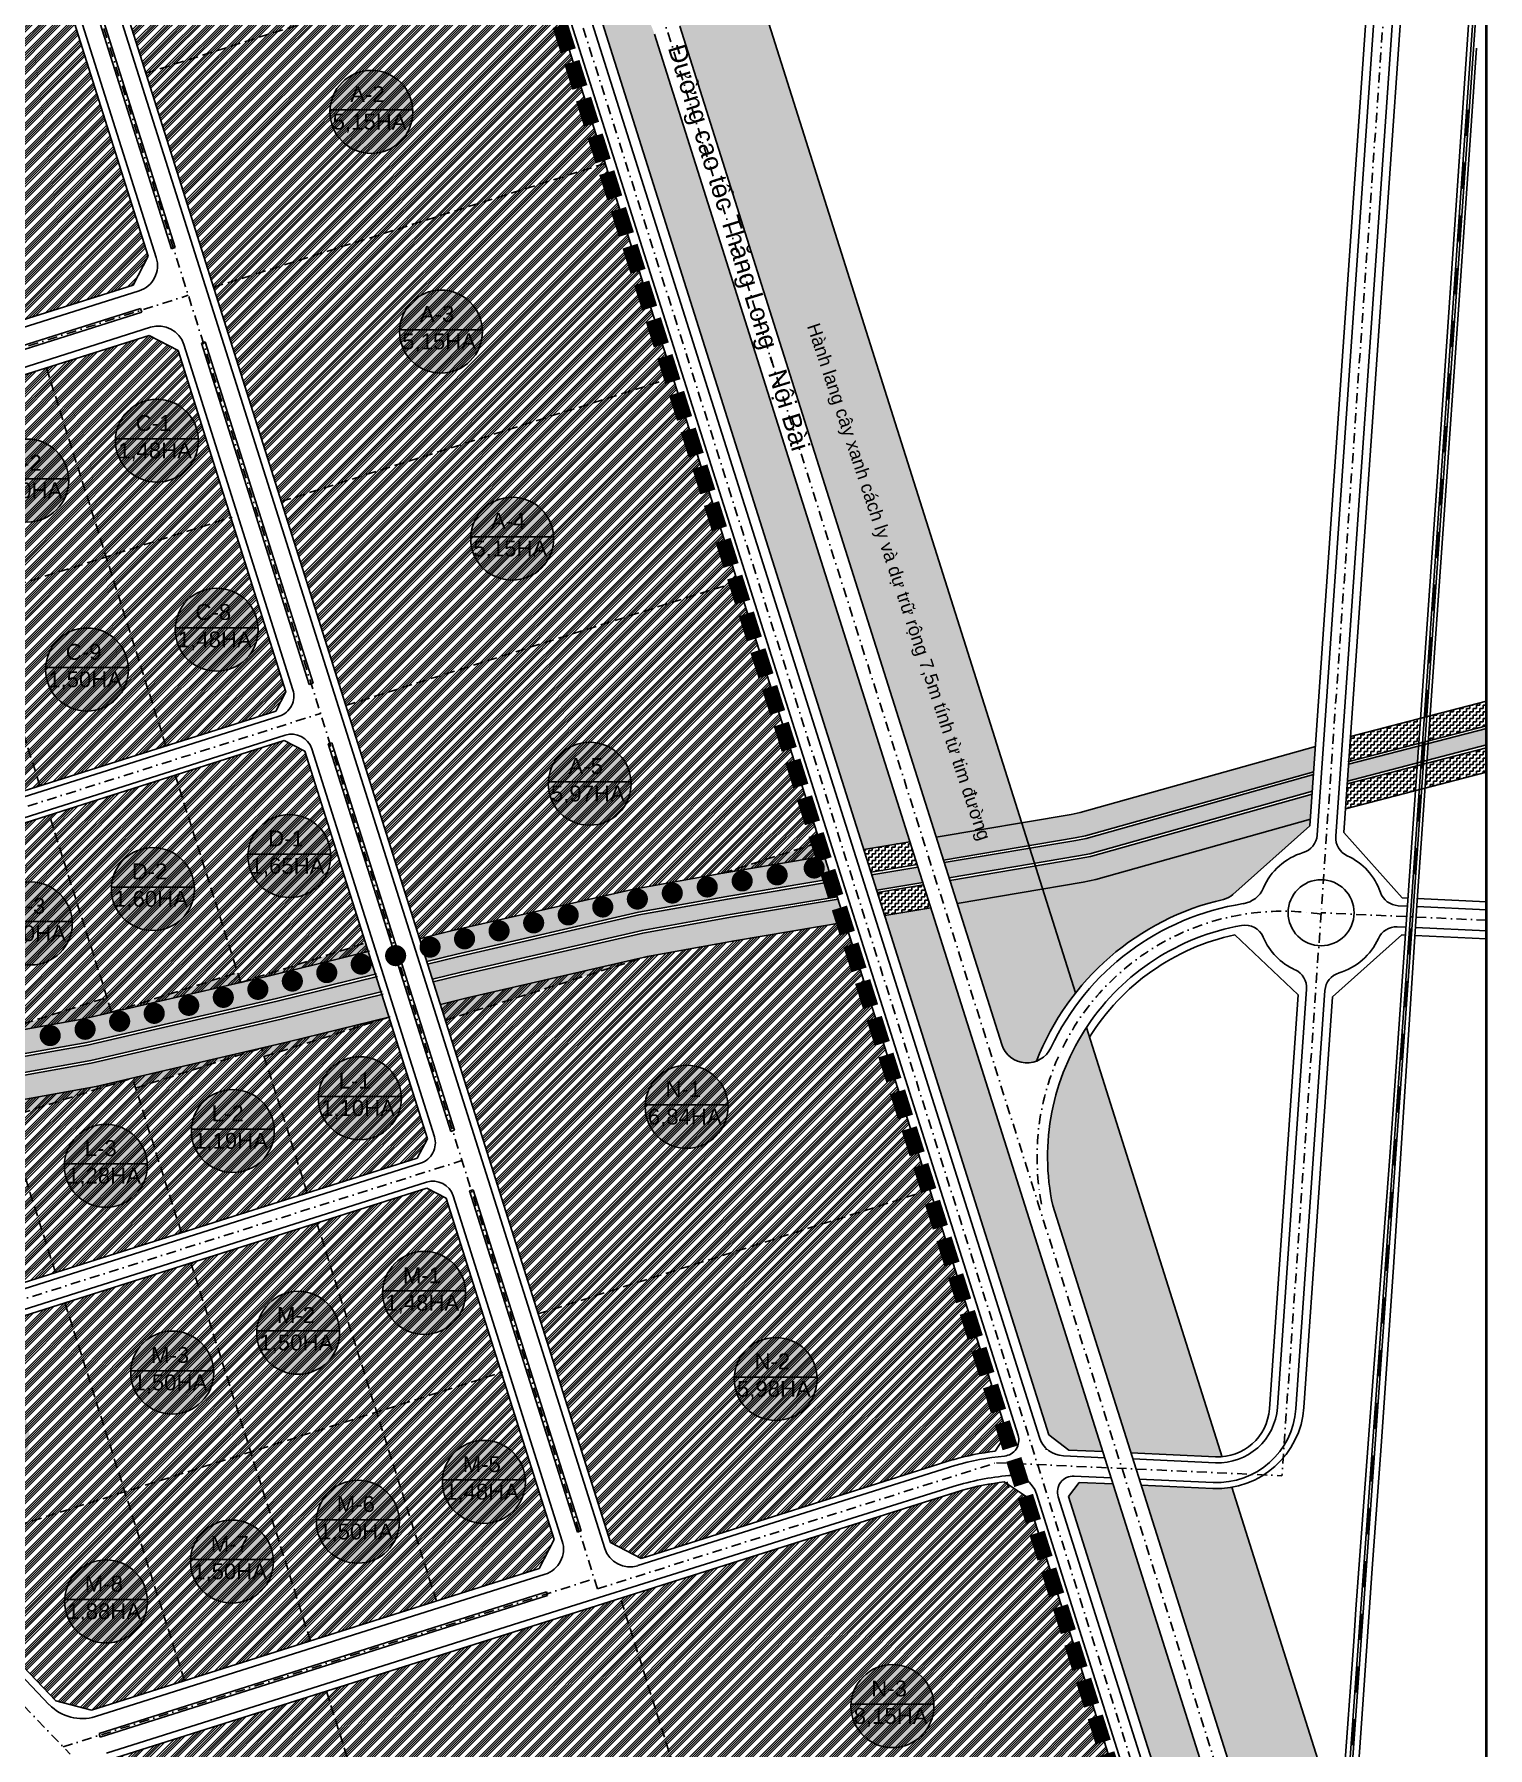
# Model space of a CAD drawing. Extents: x 30 to 1546, y -427 to 1340.
# Drawn here: x 995 to 1546, y 239 to 888 of the extents above; entities that cross this region are included whole.
import ezdxf

# ---------------------------------------------------------------- set-up
doc = ezdxf.new("R2010")
doc.units = 0
doc.header["$LTSCALE"] = 15
doc.header["$MEASUREMENT"] = 0
doc.linetypes.add('DASHDOT2', pattern=[0.5, 0.25, -0.125, 0, -0.125])
doc.linetypes.add('HIDDEN', pattern=[0.375, 0.25, -0.125])
doc.layers.get('0').update_dxf_attribs({"linetype": 'CONTINUOUS'})
for name, color, linetype in [('CHIALO', 7, 'HIDDEN'), ('DIEBTICH', 7, 'CONTINUOUS'), ('DUONGSAT', 7, 'CONTINUOUS'), ('GHICHU', 7, 'CONTINUOUS'), ('GT', 7, 'CONTINUOUS'), ('H-CAYXANH-CACHLY', 72, 'CONTINUOUS'), ('H-CONGNGHIEP', 5, 'CONTINUOUS'), ('HANHLANG', 3, 'CONTINUOUS'), ('RANHGIOI', 1, 'CONTINUOUS'), ('RANHGIOI1', 1, 'CONTINUOUS'), ('TD1', 1, 'DASHDOT2')]:
    doc.layers.add(name, color=color, linetype=linetype)
doc.styles.add('GHICHU', font='', dxfattribs={"width": 0.9})
doc.styles.add('TILE', font='', dxfattribs={"width": 0.8})
doc.styles.get('GHICHU').set_extended_font_data('.VnArial')
doc.styles.get('TILE').set_extended_font_data('.VnArialH')
pattern_1 = [(0, (0, 0), (1.25, 1.25), [1.25, -1.25]), (90, (1.25, 0), (-1.25, 1.25), [1.25, -1.25])]

# ---------------------------------------------------------------- blocks, each defined once
blk = doc.blocks.new('DT')
at = {"const_width": 2}
blk.add_lwpolyline([(0, 0), (20, 0)], dxfattribs=at)
blk = doc.blocks.new('RG')
at = {"layer": 'RANHGIOI', "const_width": 6}
blk.add_lwpolyline([(-5, 0), (5, 0)], dxfattribs=at)

msp = doc.modelspace()

# ---------------------------------------------------------------- hatches: boundary and pattern name
at = {"layer": 'DIEBTICH'}
h = msp.add_hatch(color=255, dxfattribs=at)
edge = h.paths.add_edge_path()
edge.add_arc((767.03, 274.29), 15.7, 0, 360)
edge = h.paths.add_edge_path()
edge.add_arc((776.48, 170.1), 15.7, 0, 360)
edge = h.paths.add_edge_path()
edge.add_arc((770.47, 574.19), 15.7, 0, 360)
edge = h.paths.add_edge_path()
edge.add_arc((719.56, 294.48), 15.7, 0, 360)
edge = h.paths.add_edge_path()
edge.add_arc((501.92, 272.5), 15.7, 0, 360)
edge = h.paths.add_edge_path()
edge.add_arc((454.29, 287.71), 15.7, 0, 360)
edge = h.paths.add_edge_path()
edge.add_arc((644.8, 226.86), 15.7, 0, 360)
edge = h.paths.add_edge_path()
edge.add_arc((597.17, 242.07), 15.7, 0, 360)
edge = h.paths.add_edge_path()
edge.add_arc((549.54, 257.29), 15.7, 0, 360)
edge = h.paths.add_edge_path()
edge.add_arc((692.43, 211.65), 15.7, 0, 360)
edge = h.paths.add_edge_path()
edge.add_arc((740.06, 196.44), 15.7, 0, 360)
edge = h.paths.add_edge_path()
edge.add_arc((295.56, 682.15), 15.7, 0, 360)
edge = h.paths.add_edge_path()
edge.add_arc((285.77, 419.66), 15.7, 0, 360)
edge = h.paths.add_edge_path()
edge.add_arc((229.22, 536.29), 15.7, 0, 360)
edge = h.paths.add_edge_path()
edge.add_arc((177.77, 416.13), 15.7, 0, 360)
edge = h.paths.add_edge_path()
edge.add_arc((264.38, 350.48), 15.7, 0, 360)
edge = h.paths.add_edge_path()
edge.add_arc((263.71, 608.78), 15.7, 0, 360)
edge = h.paths.add_edge_path()
edge.add_arc((537.19, 703.75), 15.7, 0, 360)
edge = h.paths.add_edge_path()
edge.add_arc((526.91, 349.56), 15.7, 0, 360)
edge = h.paths.add_edge_path()
edge.add_arc((433.57, 554.22), 15.7, 0, 360)
edge = h.paths.add_edge_path()
edge.add_arc((482.07, 540.38), 15.7, 0, 360)
edge = h.paths.add_edge_path()
edge.add_arc((407.1, 471.35), 15.7, 0, 360)
edge = h.paths.add_edge_path()
edge.add_arc((406.66, 302.92), 15.7, 0, 360)
edge = h.paths.add_edge_path()
edge.add_arc((333.7, 405.21), 15.7, 0, 360)
edge = h.paths.add_edge_path()
edge.add_arc((359.03, 318.14), 15.7, 0, 360)
edge = h.paths.add_edge_path()
edge.add_arc((311.4, 333.35), 15.7, 0, 360)
edge = h.paths.add_edge_path()
edge.add_arc((380.87, 390.45), 15.7, 0, 360)
edge = h.paths.add_edge_path()
edge.add_arc((360.91, 487.5), 15.7, 0, 360)
edge = h.paths.add_edge_path()
edge.add_arc((312.42, 503.08), 15.7, 0, 360)
edge = h.paths.add_edge_path()
edge.add_arc((478.04, 360.35), 15.7, 0, 360)
edge = h.paths.add_edge_path()
edge.add_arc((428.6, 374.55), 15.7, 0, 360)
edge = h.paths.add_edge_path()
edge.add_arc((455.6, 457.5), 15.7, 0, 360)
edge = h.paths.add_edge_path()
edge.add_arc((360.25, 658.66), 15.7, 0, 360)
edge = h.paths.add_edge_path()
edge.add_arc((338.88, 585.96), 15.7, 0, 360)
edge = h.paths.add_edge_path()
edge.add_arc((387.38, 570.38), 15.7, 0, 360)
edge = h.paths.add_edge_path()
edge.add_arc((363.67, 747.56), 15.7, 0, 360)
edge = h.paths.add_edge_path()
edge.add_arc((433.52, 637.1), 15.7, 0, 360)
edge = h.paths.add_edge_path()
edge.add_arc((712.58, 552.66), 15.7, 0, 360)
edge = h.paths.add_edge_path()
edge.add_arc((661.17, 538.31), 15.7, 0, 360)
edge = h.paths.add_edge_path()
edge.add_arc((575.79, 338.2), 15.7, 0, 360)
edge = h.paths.add_edge_path()
edge.add_arc((624.09, 325.71), 15.7, 0, 360)
edge = h.paths.add_edge_path()
edge.add_arc((567.9, 504.26), 15.7, 0, 360)
edge = h.paths.add_edge_path()
edge.add_arc((672.96, 308.11), 15.7, 0, 360)
edge = h.paths.add_edge_path()
edge.add_arc((616.57, 602.52), 15.7, 0, 360)
edge = h.paths.add_edge_path()
edge.add_arc((633.82, 709.09), 15.7, 0, 360)
edge = h.paths.add_edge_path()
edge.add_arc((687.63, 626.7), 15.7, 0, 360)
edge = h.paths.add_edge_path()
edge.add_arc((755.81, 643.36), 15.7, 0, 360)
edge = h.paths.add_edge_path()
edge.add_arc((747.47, 731.26), 15.7, 0, 360)
edge = h.paths.add_edge_path()
edge.add_arc((892.54, 298.9), 15.7, 0, 360)
edge = h.paths.add_edge_path()
edge.add_arc((1022.57, 294.6), 15.7, 0, 360)
edge = h.paths.add_edge_path()
edge.add_arc((849.96, 162.01), 15.7, 0, 360)
edge = h.paths.add_edge_path()
edge.add_arc((925.94, 261.67), 15.7, 0, 360)
edge = h.paths.add_edge_path()
edge.add_arc((1080.72, 191.33), 15.7, 0, 360)
edge = h.paths.add_edge_path()
edge.add_arc((1198.06, 216.89), 15.7, 0, 360)
edge = h.paths.add_edge_path()
edge.add_arc((1320.2, 254.98), 15.7, 0, 360)
edge = h.paths.add_edge_path()
edge.add_arc((1242.32, 481.78), 15.7, 0, 360)
edge = h.paths.add_edge_path()
edge.add_arc((833.29, 813.48), 15.7, 0, 360)
edge = h.paths.add_edge_path()
edge.add_arc((1015.38, 647.25), 15.7, 0, 360)
edge = h.paths.add_edge_path()
edge.add_arc((1022.52, 459.43), 15.7, 0, 360)
edge = h.paths.add_edge_path()
edge.add_arc((994.11, 551.15), 15.7, 0, 360)
edge = h.paths.add_edge_path()
edge.add_arc((943.9, 539.25), 15.7, 0, 360)
edge = h.paths.add_edge_path()
edge.add_arc((899.65, 521.39), 15.7, 0, 360)
edge = h.paths.add_edge_path()
edge.add_arc((856.96, 334.06), 15.7, 0, 360)
edge = h.paths.add_edge_path()
edge.add_arc((825.61, 509.48), 15.7, 0, 360)
edge = h.paths.add_edge_path()
edge.add_arc((977.94, 356.76), 15.7, 0, 360)
edge = h.paths.add_edge_path()
edge.add_arc((915.27, 430), 15.7, 0, 360)
edge = h.paths.add_edge_path()
edge.add_arc((973.68, 447.04), 15.7, 0, 360)
edge = h.paths.add_edge_path()
edge.add_arc((897.42, 688.6), 15.7, 0, 360)
edge = h.paths.add_edge_path()
edge.add_arc((808.86, 658.44), 15.7, 0, 360)
edge = h.paths.add_edge_path()
edge.add_arc((849.75, 673.52), 15.7, 0, 360)
edge = h.paths.add_edge_path()
edge.add_arc((824.69, 586.93), 15.7, 0, 360)
edge = h.paths.add_edge_path()
edge.add_arc((872.37, 602.01), 15.7, 0, 360)
edge = h.paths.add_edge_path()
edge.add_arc((967.71, 632.17), 15.7, 0, 360)
edge = h.paths.add_edge_path()
edge.add_arc((920.04, 617.09), 15.7, 0, 360)
edge = h.paths.add_edge_path()
edge.add_arc((945.09, 703.68), 15.7, 0, 360)
edge = h.paths.add_edge_path()
edge.add_arc((992.76, 718.76), 15.7, 0, 360)
edge = h.paths.add_edge_path()
edge.add_arc((1142.97, 411.35), 15.7, 0, 360)
edge = h.paths.add_edge_path()
edge.add_arc((1070.24, 309.68), 15.7, 0, 360)
edge = h.paths.add_edge_path()
edge.add_arc((1047.63, 381.19), 15.7, 0, 360)
edge = h.paths.add_edge_path()
edge.add_arc((1117.92, 324.76), 15.7, 0, 360)
edge = h.paths.add_edge_path()
edge.add_arc((1095.3, 396.27), 15.7, 0, 360)
edge = h.paths.add_edge_path()
edge.add_arc((1070.58, 472.6), 15.7, 0, 360)
edge = h.paths.add_edge_path()
edge.add_arc((1118.65, 485), 15.7, 0, 360)
edge = h.paths.add_edge_path()
edge.add_arc((1165.59, 339.84), 15.7, 0, 360)
edge = h.paths.add_edge_path()
edge.add_arc((1149.35, 775.13), 15.7, 0, 360)
edge = h.paths.add_edge_path()
edge.add_arc((1064.46, 662.33), 15.7, 0, 360)
edge = h.paths.add_edge_path()
edge.add_arc((1040.32, 564.17), 15.7, 0, 360)
edge = h.paths.add_edge_path()
edge.add_arc((1091.97, 576.66), 15.7, 0, 360)
edge = h.paths.add_edge_path()
edge.add_arc((1041.84, 733.84), 15.7, 0, 360)
edge = h.paths.add_edge_path()
edge.add_arc((1205.62, 604.03), 15.7, 0, 360)
edge = h.paths.add_edge_path()
edge.add_arc((1176.29, 696.76), 15.7, 0, 360)
edge = h.paths.add_edge_path()
edge.add_arc((943.22, 866.64), 15.7, 0, 360)
edge = h.paths.add_edge_path()
edge.add_arc((1123.01, 858.28), 15.7, 0, 360)
edge = h.paths.add_edge_path()
edge.add_arc((1096.67, 949.21), 15.7, 0, 360)
edge = h.paths.add_edge_path()
edge.add_arc((1276.02, 378.77), 15.7, 0, 360)
at = {"layer": 'GHICHU', "linetype": 'Continuous'}
for points in [[(1522.93, 619.17), (1522.49, 612.86), (1545, 618.7), (1545, 624.9)], [(1492.86, 611.37), (1492.42, 605.06), (1518.9, 611.93), (1519.34, 618.24)], [(1258.77, 554.48), (1298.81, 561.18), (1296.98, 566.96), (1257.75, 560.39), (1224.28, 554.39), (1155.59, 538.57), (1144.27, 535.78), (1146.09, 530.05), (1156.98, 532.73), (1225.49, 548.51)], [(903.64, 483.6), (837.17, 469.95), (804.36, 465.99), (809.53, 460.57), (838.13, 464.03), (904.84, 477.72), (972.55, 491.35), (1016.79, 499.27), (1041.77, 505.05), (1088.69, 515.9), (1126.63, 525.25), (1124.81, 530.98), (1087.3, 521.73), (1039.95, 510.79), (1015.59, 505.15), (971.43, 497.25)]]:
    msp.add_hatch(color=152, dxfattribs=at).paths.add_polyline_path(points)
h = msp.add_hatch(color=152, dxfattribs=at)
h.paths.add_polyline_path([(1331.68, 566.69), (1329.85, 572.47), (1312.42, 569.55), (1314.25, 563.77)])
h.paths.add_polyline_path([(1373.99, 573.86), (1372.16, 579.63), (1339.8, 574.16), (1341.63, 568.38)])
h.paths.add_polyline_path([(1479.12, 601.18), (1479.56, 607.53), (1393.52, 583.34), (1389.6, 582.59), (1372.16, 579.63), (1373.99, 573.86), (1390.67, 576.68), (1394.9, 577.5)])
at = {"layer": 'H-CAYXANH-CACHLY'}
h = msp.add_hatch(dxfattribs=at)
h.set_pattern_fill('ZIGZAG,_O', color=256, scale=10)
h.set_pattern_definition(pattern_1)
h.paths.add_polyline_path([(1239.72, 998.33), (1290.63, 1096.41), (1283.46, 1094.14, 0.074623), (1278.23, 1086.93), (1224.36, 983.16, 0.198859), (1222.38, 960.29), (1235.94, 917.44, -0.055383), (1237.22, 910.94), (1238.4, 897.15, 0.055383), (1239.69, 890.66), (1323.22, 626.6), (1336.76, 583.78), (1369.11, 589.26)])
h = msp.add_hatch(dxfattribs=at)
h.set_pattern_fill('ZIGZAG,_O', color=256, scale=10)
h.set_pattern_definition(pattern_1)
h.paths.add_polyline_path([(1309.37, 579.18), (1326.8, 582.1), (1230.15, 887.64, 0.055383), (1227.47, 893.7), (1220.5, 905.65, -0.055383), (1217.82, 911.71), (1204.27, 954.56, 0.198859), (1189.5, 972.13), (1184.2, 974.88)])
h = msp.add_hatch(dxfattribs=at)
h.set_pattern_fill('ZIGZAG,_O', color=256, scale=10)
h.set_pattern_definition(pattern_1)
h.paths.add_polyline_path([(1545, 625.93), (1545, 635.23), (1523.67, 629.7), (1523.01, 620.23)])
h.paths.add_polyline_path([(1519.42, 619.3), (1520.08, 628.77), (1493.59, 621.89), (1492.93, 612.42)])
h = msp.add_hatch(dxfattribs=at)
h.set_pattern_fill('ZIGZAG,_O', color=256, scale=10)
h.set_pattern_definition(pattern_1)
h.paths.add_polyline_path([(1479.63, 608.59), (1480.3, 618.13), (1391.21, 593.08), (1387.81, 592.43), (1369.11, 589.26), (1371.85, 580.6), (1389.42, 583.57), (1393.29, 584.32)])
h.paths.add_polyline_path([(1371.85, 580.6), (1369.11, 589.26), (1336.76, 583.78), (1339.5, 575.12)])
h = msp.add_hatch(dxfattribs=at)
h.set_pattern_fill('ZIGZAG,_O', color=256, scale=10)
h.set_pattern_definition(pattern_1)
h.paths.add_polyline_path([(1521.76, 602.34), (1545, 608.37), (1545, 617.67), (1522.42, 611.81)])
h.paths.add_polyline_path([(1492.35, 604.01), (1491.69, 594.54), (1518.17, 601.41), (1518.83, 610.88)])
h = msp.add_hatch(dxfattribs=at)
h.set_pattern_fill('ZIGZAG,_O', color=256, scale=10)
h.set_pattern_definition(pattern_1)
h.paths.add_polyline_path([(1445.49, 560.25, 0.126141), (1449.02, 562.08), (1478.21, 588.1), (1478.38, 590.58), (1397.21, 567.76), (1392.45, 566.84), (1377.03, 564.23), (1389.49, 524.84, -0.170493)])
h.paths.add_polyline_path([(1361.57, 505.35, 0.432854), (1374.72, 499.04, -0.074767), (1389.49, 524.84), (1377.03, 564.23), (1344.68, 558.75)])
h.paths.add_polyline_path([(1377.03, 564.23), (1374.29, 572.89), (1341.94, 567.42), (1344.68, 558.75)])
h.paths.add_polyline_path([(1478.38, 590.58), (1479.05, 600.12), (1395.13, 576.53), (1390.85, 575.7), (1374.29, 572.89), (1377.03, 564.23), (1392.45, 566.84), (1397.21, 567.76)])
h = msp.add_hatch(dxfattribs=at)
h.set_pattern_fill('ZIGZAG,_O', color=256, scale=10)
h.set_pattern_definition(pattern_1)
h.paths.add_polyline_path([(1294.43, 576.67), (1292.79, 581.87), (1256.04, 570.24)])
h.paths.add_polyline_path([(1256.04, 570.24), (1222.28, 564.19), (1153.27, 548.3), (1141.25, 545.33), (1143.97, 536.74), (1155.36, 539.54), (1224.08, 555.37), (1257.58, 561.38), (1297.17, 568.01), (1294.43, 576.67)])
h = msp.add_hatch(dxfattribs=at)
h.set_pattern_fill('ZIGZAG,_O', color=256, scale=10)
h.set_pattern_definition(pattern_1)
h.paths.add_polyline_path([(1309.37, 579.18), (1312.11, 570.51), (1329.54, 573.43), (1326.8, 582.1)])
h = msp.add_hatch(dxfattribs=at)
h.set_pattern_fill('ZIGZAG,_O', color=256, scale=10)
h.set_pattern_definition(pattern_1)
h.paths.add_polyline_path([(1334.72, 557.06), (1331.98, 565.73), (1314.55, 562.81), (1317.29, 554.14)])
h = msp.add_hatch(dxfattribs=at)
h.set_pattern_fill('ZIGZAG,_O', color=256, scale=10)
h.set_pattern_definition(pattern_1)
h.paths.add_polyline_path([(1227.49, 538.71), (1159.3, 523.01), (1149.11, 520.49), (1151, 514.52)])
h.paths.add_polyline_path([(1227.49, 538.71), (1260.48, 544.63), (1302.35, 551.64), (1299.61, 560.3), (1258.94, 553.49), (1225.69, 547.53), (1157.21, 531.76), (1146.39, 529.09), (1149.11, 520.49), (1159.3, 523.01)])
h = msp.add_hatch(dxfattribs=at)
h.set_pattern_fill('ZIGZAG,_O', color=256, scale=10)
h.set_pattern_definition(pattern_1)
h.paths.add_polyline_path([(1379.44, 357.68), (1387.02, 351.85), (1399.82, 351.27), (1334.72, 557.06), (1317.29, 554.14)])
h = msp.add_hatch(dxfattribs=at)
h.set_pattern_fill('ZIGZAG,_O', color=256, scale=10)
h.set_pattern_definition(pattern_1)
h.paths.add_polyline_path([(1087.07, 522.71), (1124.51, 531.94), (1121.79, 540.54), (1084.98, 531.46), (1036.93, 520.35), (1013.58, 514.95), (969.56, 507.07), (901.65, 493.4), (835.56, 479.83), (795.76, 475.02), (803.5, 466.89), (837.01, 470.94), (903.45, 484.58), (971.24, 498.23), (1015.38, 506.13), (1039.65, 511.74)])
h.paths.add_polyline_path([(1120.77, 543.75), (1073.58, 528.82), (1084.98, 531.46), (1121.79, 540.54)])
h.paths.add_polyline_path([(1073.58, 528.82), (1072.38, 532.61), (1024.71, 517.53), (1036.93, 520.35)], flags=16)
h.paths.add_polyline_path([(1022.93, 523.17), (975.25, 508.09), (1013.58, 514.95), (1024.71, 517.53)], flags=17)
h.paths.add_polyline_path([(973.59, 513.36), (925.91, 498.28), (969.56, 507.07), (975.25, 508.09)], flags=17)
h.paths.add_polyline_path([(924.31, 503.34), (876.64, 488.26), (901.65, 493.4), (925.91, 498.28)], flags=17)
h.paths.add_polyline_path([(876.64, 488.26), (875.33, 492.41), (835.56, 479.83)], flags=16)
h = msp.add_hatch(dxfattribs=at)
h.set_pattern_fill('ZIGZAG,_O', color=256, scale=10)
h.set_pattern_definition(pattern_1)
h.paths.add_polyline_path([(1129.65, 515.69), (1126.93, 524.29), (1088.93, 514.92), (1042.07, 504.09), (1016.99, 498.3), (972.74, 490.37), (905.04, 476.74), (838.29, 463.04), (810.39, 459.67), (818.13, 451.54), (839.74, 454.15), (884.53, 463.34), (906.83, 467.92), (974.42, 481.53), (1018.8, 489.48), (1044.79, 495.48), (1091.02, 506.17)])
h.paths.add_polyline_path([(1129.65, 515.69), (1091.02, 506.17), (1081.44, 503.96), (1082.45, 500.77)], flags=16)
h.paths.add_polyline_path([(1081.44, 503.96), (1044.79, 495.48), (1032.58, 492.66), (1033.77, 488.88)], flags=16)
h.paths.add_polyline_path([(1032.58, 492.66), (1018.8, 489.48), (983.16, 483.09), (984.9, 477.58)], flags=16)
h.paths.add_polyline_path([(983.16, 483.09), (974.42, 481.53), (933.8, 473.35), (935.49, 468.01)], flags=16)
h.paths.add_polyline_path([(933.8, 473.35), (906.83, 467.92), (884.53, 463.34), (839.74, 454.15), (818.13, 451.54), (828.95, 440.18)])
h = msp.add_hatch(dxfattribs=at)
h.set_pattern_fill('ZIGZAG,_O', color=256, scale=10)
h.set_pattern_definition(pattern_1)
h.paths.add_polyline_path([(1393.62, 511.79, 0.200576), (1380.86, 444.36), (1410.46, 350.78), (1442.53, 349.32, 0.031735), (1445, 349.36)])
h = msp.add_hatch(dxfattribs=at)
h.set_pattern_fill('ZIGZAG,_O', color=256, scale=10)
h.set_pattern_definition(pattern_1)
h.paths.add_polyline_path([(1539.54, 134.71), (1505.46, 158.89), (1503.4, 164.73), (1493.9, 195.82), (1492.19, 172.45), (1490.33, 145.91), (1489.45, 134.77)])
h.paths.add_polyline_path([(1489.57, 208.44), (1448.65, 337.8, -0.054359), (1441.51, 337.35), (1414.32, 338.59), (1472.62, 154.29), (1478.11, 134.78), (1483.82, 134.77), (1486.31, 164.65)])
h.paths.add_polyline_path([(1403.67, 339.08), (1390.91, 339.66), (1386.82, 334.34), (1439.04, 169.27, -0.076741), (1440.96, 156.82), (1440.96, 144.82), (1450.96, 134.81), (1467.72, 134.79), (1463.03, 151.42)])
at = {"layer": 'H-CONGNGHIEP'}
h = msp.add_hatch(dxfattribs=at)
h.set_pattern_fill('ANSI34', color=256, scale=5, style=0)
h.paths.add_polyline_path([(1185.89, 919.82), (1170.49, 968.49), (1163.36, 976.98), (1106.23, 1006.67), (1005.43, 974.71), (1037.63, 872.92)])
h.paths.add_polyline_path([(1211.52, 838.77), (1185.89, 919.82), (1037.63, 872.92), (1063.26, 791.88)])
h.paths.add_polyline_path([(1237.16, 757.73), (1211.52, 838.77), (1063.26, 791.88), (1088.9, 710.83)])
h.paths.add_polyline_path([(1088.9, 710.83), (1113.33, 633.61), (1261.59, 680.5), (1237.16, 757.73)])
h.paths.add_polyline_path([(1113.33, 633.61), (1141.25, 545.33), (1153.27, 548.3), (1222.28, 564.19), (1256.04, 570.24), (1292.79, 581.87), (1261.59, 680.5)])
h.paths.add_polyline_path([(1256.04, 570.24), (1293.93, 576.59), (1292.31, 581.72)])
h = msp.add_hatch(dxfattribs=at)
h.set_pattern_fill('ANSI34', color=256, scale=5, style=0)
h.paths.add_polyline_path([(692.05, 740.25), (705.32, 698.31), (716.29, 692.61), (803.3, 720.13), (787.39, 770.41)])
h.paths.add_polyline_path([(803.3, 720.13), (898.64, 750.29), (843.76, 923.79), (764.65, 842.3)])
h.paths.add_polyline_path([(980.55, 987.05), (966.97, 994.1), (900.22, 973, 0.124157), (880.5, 961.64), (843.76, 923.79), (898.64, 750.29), (1032.84, 792.74), (1038.54, 803.71)])
h = msp.add_hatch(dxfattribs=at)
h.set_pattern_fill('ANSI34', color=256, scale=5, style=0)
h.paths.add_polyline_path([(761.66, 685.98), (722.32, 673.54), (716.62, 662.57), (736.6, 599.4), (784.28, 614.48)])
h.paths.add_polyline_path([(809.33, 701.06), (761.66, 685.98), (784.28, 614.48), (831.95, 629.55)])
h.paths.add_polyline_path([(857, 716.14), (809.33, 701.06), (831.95, 629.55), (879.62, 644.63)])
h.paths.add_polyline_path([(879.62, 644.63), (927.29, 659.71), (904.67, 731.22), (857, 716.14)])
h.paths.add_polyline_path([(927.29, 659.71), (974.96, 674.79), (952.34, 746.3), (904.67, 731.22)])
h.paths.add_polyline_path([(974.96, 674.79), (1022.64, 689.87), (1000.02, 761.38), (952.34, 746.3)])
h.paths.add_polyline_path([(1049.85, 767.97), (1038.88, 773.67), (1000.02, 761.38), (1022.64, 689.87), (1069.83, 704.8)])
h.paths.add_polyline_path([(1045.25, 618.37), (1086.89, 631.54), (1090.69, 638.85), (1069.83, 704.8), (1022.64, 689.87)])
h.paths.add_polyline_path([(1022.64, 689.87), (974.96, 674.79), (997.58, 603.29), (1045.25, 618.37)])
h.paths.add_polyline_path([(949.91, 588.21), (997.58, 603.29), (974.96, 674.79), (927.29, 659.71)])
h.paths.add_polyline_path([(902.24, 573.13), (949.91, 588.21), (927.29, 659.71), (879.62, 644.63)])
h.paths.add_polyline_path([(854.57, 558.05), (902.24, 573.13), (879.62, 644.63), (831.95, 629.55)])
h.paths.add_polyline_path([(831.95, 629.55), (784.28, 614.48), (806.9, 542.97), (854.57, 558.05)])
h.paths.add_polyline_path([(757.47, 533.44), (764.78, 529.65), (806.9, 542.97), (784.28, 614.48), (736.6, 599.4)])
h = msp.add_hatch(dxfattribs=at)
h.set_pattern_fill('ANSI34', color=256, scale=5, style=0)
h.paths.add_polyline_path([(768.56, 518.39), (764.77, 510.55, 0.098314), (770.45, 501.59), (795.76, 475.02), (835.56, 479.83), (875.33, 492.41), (858.13, 546.8)])
h.paths.add_polyline_path([(876.64, 488.26), (875.33, 492.41), (835.56, 479.83)])
h.paths.add_polyline_path([(905.79, 561.91), (858.13, 546.8), (876.64, 488.26), (924.31, 503.34)])
h.paths.add_polyline_path([(925.91, 498.28), (924.31, 503.34), (876.64, 488.26), (901.65, 493.4)])
h.paths.add_polyline_path([(953.45, 577.03), (905.79, 561.91), (925.91, 498.28), (973.59, 513.36)])
h.paths.add_polyline_path([(969.56, 507.07), (975.25, 508.09), (973.59, 513.36), (925.91, 498.28)])
h.paths.add_polyline_path([(1001.11, 592.14), (953.45, 577.03), (975.25, 508.09), (1022.93, 523.17)])
h.paths.add_polyline_path([(975.25, 508.09), (1013.58, 514.95), (1024.71, 517.53), (1022.93, 523.17)])
h.paths.add_polyline_path([(1048.77, 607.26), (1001.11, 592.14), (1024.71, 517.53), (1072.38, 532.61)])
h.paths.add_polyline_path([(1073.58, 528.82), (1072.38, 532.61), (1024.71, 517.53), (1036.93, 520.35)])
h.paths.add_polyline_path([(1097.83, 616.3), (1090.04, 620.34), (1048.77, 607.26), (1073.58, 528.82), (1120.77, 543.75)])
h.paths.add_polyline_path([(1121.79, 540.54), (1120.77, 543.75), (1073.58, 528.82), (1084.98, 531.46)])
h = msp.add_hatch(dxfattribs=at)
h.set_pattern_fill('ANSI34', color=256, scale=5, style=0)
h.paths.add_polyline_path([(1302.35, 551.64), (1260.48, 544.63), (1227.49, 538.71), (1151, 514.52), (1213.51, 316.9), (1225.11, 310.87), (1343.24, 348.24, -0.036762), (1359.03, 351.47), (1363.52, 358.27)])
h.paths.add_polyline_path([(1227.49, 538.71), (1159.3, 523.01), (1149.11, 520.49), (1151, 514.52)])
h = msp.add_hatch(dxfattribs=at)
h.set_pattern_fill('ANSI34', color=256, scale=5, style=0)
h.paths.add_polyline_path([(818.13, 451.54), (828.95, 440.18), (933.8, 473.35), (906.83, 467.92), (884.53, 463.34), (839.74, 454.15)])
h.paths.add_polyline_path([(828.95, 440.18), (879.61, 387.02), (892.05, 383.82), (955.75, 403.97), (933.8, 473.35)])
h.paths.add_polyline_path([(983.16, 483.09), (935.49, 468.01), (955.75, 403.97), (1003.42, 419.05)])
h.paths.add_polyline_path([(983.16, 483.09), (974.42, 481.53), (933.8, 473.35), (935.49, 468.01)])
h.paths.add_polyline_path([(1003.42, 419.05), (1051.09, 434.13), (1032.58, 492.66), (984.9, 477.58)])
h.paths.add_polyline_path([(1032.58, 492.66), (1018.8, 489.48), (983.16, 483.09), (984.9, 477.58)])
h.paths.add_polyline_path([(1081.44, 503.96), (1033.77, 488.88), (1051.09, 434.13), (1098.76, 449.21)])
h.paths.add_polyline_path([(1081.44, 503.96), (1044.79, 495.48), (1032.58, 492.66), (1033.77, 488.88)])
h.paths.add_polyline_path([(1082.45, 500.77), (1098.76, 449.21), (1140.4, 462.38), (1144.2, 469.69), (1129.65, 515.69)])
h.paths.add_polyline_path([(1129.65, 515.69), (1091.02, 506.17), (1081.44, 503.96), (1082.45, 500.77)])
h = msp.add_hatch(dxfattribs=at)
h.set_pattern_fill('ANSI34', color=256, scale=5, style=0)
h.paths.add_polyline_path([(1029.66, 336.1), (1007.04, 407.61), (900.56, 373.92), (898.76, 366.92), (930.54, 333.56), (951.64, 311.42)])
h.paths.add_polyline_path([(1054.71, 422.69), (1007.04, 407.61), (1029.66, 336.1), (1077.33, 351.18)])
h.paths.add_polyline_path([(1077.33, 351.18), (1125, 366.26), (1102.38, 437.77), (1054.71, 422.69)])
h.paths.add_polyline_path([(1125, 366.26), (1172.2, 381.19), (1151.34, 447.14), (1144.02, 450.94), (1102.38, 437.77)])
h.paths.add_polyline_path([(1172.2, 381.19), (1125, 366.26), (1147.62, 294.75), (1186.48, 307.04), (1192.18, 318.02)])
h.paths.add_polyline_path([(1125, 366.26), (1077.33, 351.18), (1099.95, 279.67), (1147.62, 294.75)])
h.paths.add_polyline_path([(1077.33, 351.18), (1029.66, 336.1), (1052.28, 264.59), (1099.95, 279.67)])
h.paths.add_polyline_path([(1003.56, 256.96), (1017.14, 253.48), (1052.28, 264.59), (1029.66, 336.1), (951.64, 311.42)])
h = msp.add_hatch(dxfattribs=at)
h.set_pattern_fill('ANSI34', color=256, scale=5, style=0)
h.paths.add_polyline_path([(1408.56, 215.89), (1371.18, 334.05), (1362.55, 339.8, 0.04142), (1346.67, 336.74), (1217.29, 295.81), (1257.67, 168.16)])
h.paths.add_polyline_path([(1217.29, 295.81), (1105.98, 260.6), (1139.35, 155.13), (1216.22, 155.05), (1257.67, 168.16)])
h.paths.add_polyline_path([(1105.98, 260.6), (1026.23, 235.38), (1019.71, 222.83), (1041.09, 155.23), (1139.35, 155.13)])

# ---------------------------------------------------------------- linework, layer by layer
at = {"const_width": 1}
msp.add_lwpolyline([(30, 10), (1545, 10), (1545, 1340), (30, 1340)], close=True, dxfattribs=at)
at = {"layer": 'CHIALO'}
for p, q in [((1037.63, 872.92), (1185.89, 919.82)), ((1063.26, 791.88), (1211.52, 838.77)), ((1045.25, 618.37), (1000.02, 761.38)), ((1088.9, 710.83), (1237.16, 757.73)), ((997.58, 603.29), (952.34, 746.3)), ((736.6, 599.4), (1070.31, 704.95)), ((1113.33, 633.61), (1261.59, 680.5)), ((1073.58, 528.82), (1048.77, 607.26)), ((1024.71, 517.53), (1001.11, 592.14)), ((1256.04, 570.24), (1292.79, 581.87)), ((1073.58, 528.82), (1120.77, 543.75)), ((1151, 514.52), (1227.49, 538.71)), ((1024.71, 517.53), (1072.38, 532.61)), ((975.25, 508.09), (1022.93, 523.17)), ((1082.45, 500.77), (1129.65, 515.69)), ((1033.77, 488.88), (1081.44, 503.96)), ((1098.76, 449.21), (1081.44, 503.96)), ((984.9, 477.58), (1032.58, 492.66)), ((1051.09, 434.13), (1032.58, 492.66)), ((1003.42, 419.05), (983.16, 483.09)), ((1186.14, 403.43), (1329.15, 448.67)), ((1147.62, 294.75), (1102.38, 437.77)), ((1099.95, 279.67), (1054.71, 422.69)), ((1052.28, 264.59), (1007.04, 407.61)), ((951.64, 311.42), (1172.67, 381.34)), ((1364.3, 337.57), (1363.56, 339.91)), ((1139.35, 155.13), (1105.98, 260.6))]:
    msp.add_line(p, q, dxfattribs=at)
msp.add_lwpolyline([(1257.67, 168.16), (1217.29, 295.81)], dxfattribs=at)
at = {"layer": 'DIEBTICH', "linetype": 'Continuous'}
for p, q in [((1107.33, 859), (1138.7, 859)), ((1133.67, 775.84), (1165.04, 775.84)), ((1026.15, 734.55), (1057.52, 734.55)), ((977.08, 719.47), (1008.45, 719.47)), ((1160.61, 697.47), (1191.97, 697.47)), ((1048.77, 663.05), (1080.14, 663.05)), ((999.7, 647.97), (1031.07, 647.97)), ((1189.94, 604.75), (1221.31, 604.75)), ((1076.29, 577.38), (1107.65, 577.38)), ((1024.64, 564.88), (1056, 564.88)), ((978.42, 551.87), (1009.79, 551.87)), ((1102.96, 485.72), (1134.33, 485.72)), ((1226.63, 482.5), (1258, 482.5)), ((1054.9, 473.32), (1086.27, 473.32)), ((1006.84, 460.15), (1038.2, 460.15)), ((1127.29, 412.07), (1158.65, 412.07)), ((1079.61, 396.99), (1110.98, 396.99)), ((1031.94, 381.91), (1063.31, 381.91)), ((1260.34, 379.48), (1291.7, 379.48)), ((1149.91, 340.56), (1181.27, 340.56)), ((1102.23, 325.48), (1133.6, 325.48)), ((1054.56, 310.4), (1085.93, 310.4)), ((1006.89, 295.32), (1038.26, 295.32)), ((1304.51, 255.7), (1335.88, 255.7))]:
    msp.add_line(p, q, dxfattribs=at)
at = {"layer": 'DIEBTICH'}
for centre in [(1123.01, 858.28), (1149.35, 775.13), (1041.84, 733.84), (992.76, 718.76), (1176.29, 696.76), (1064.46, 662.33), (1015.38, 647.25), (1205.62, 604.03), (1091.97, 576.66), (1040.32, 564.17), (994.11, 551.15), (1118.65, 485), (1242.32, 481.78), (1070.58, 472.6), (1022.52, 459.43), (1142.97, 411.35), (1095.3, 396.27), (1047.63, 381.19), (1276.02, 378.77), (1165.59, 339.84), (1117.92, 324.76), (1070.24, 309.68), (1022.57, 294.6), (1320.2, 254.98)]:
    msp.add_circle(centre, 15.7, dxfattribs=at)
at = {"layer": 'DUONGSAT'}
for p, q in [((1545, 965.92), (1516.59, 559.61)), ((1545, 951.59), (1517.58, 559.54)), ((1538.76, 898.5), (1527.74, 738.17)), ((1534.27, 781.6), (1541.2, 882.36)), ((1518.8, 559.89), (1534.27, 781.6)), ((1527.74, 738.17), (1515.66, 565.57)), ((1515.66, 565.57), (1515.22, 559.78)), ((1516.59, 559.61), (1484.49, 110.52)), ((1517.58, 559.54), (1485.21, 106.59)), ((1515.22, 559.78), (1508.41, 462.9)), ((1518.8, 559.89), (1509.83, 421.07)), ((1508.41, 462.9), (1501.02, 364.41)), ((1509.83, 421.07), (1505.2, 353.37)), ((1501.02, 364.41), (1495.62, 291.63)), ((1505.2, 353.37), (1501.76, 307.05)), ((1501.76, 307.05), (1498.4, 257.54)), ((1495.62, 291.63), (1494.78, 279.42)), ((1495.62, 291.63), (1495.62, 291.63)), ((1494.78, 279.42), (1490.88, 225.99)), ((1494.78, 279.42), (1494.78, 279.42)), ((1498.4, 257.54), (1492.19, 172.45))]:
    msp.add_line(p, q, dxfattribs=at)
at = {"layer": 'GHICHU', "color": 152, "linetype": 'Continuous'}
for points in [[(1492.61, 612.34), (1545, 625.93)], [(1492.86, 611.37), (1545, 624.9)], [(1492.35, 604.01), (1545, 617.67)], [(1492.42, 605.06), (1545, 618.7)], [(1339.5, 575.12), (1389.42, 583.57), (1393.29, 584.32), (1479.63, 608.59)], [(1339.8, 574.16), (1389.6, 582.59), (1393.52, 583.34), (1479.56, 607.53)], [(1341.63, 568.38), (1390.67, 576.68), (1394.9, 577.5), (1479.12, 601.18)], [(1341.94, 567.42), (1390.85, 575.7), (1395.13, 576.53), (1479.05, 600.12)], [(1312.11, 570.51), (1329.54, 573.43)], [(1312.42, 569.55), (1329.85, 572.47)], [(1143.97, 536.74), (1155.36, 539.54), (1224.08, 555.37), (1257.58, 561.38), (1297.17, 568.01)], [(1144.27, 535.78), (1155.59, 538.57), (1224.28, 554.39), (1257.75, 560.39), (1297.48, 567.04)], [(1314.25, 563.77), (1331.68, 566.69)], [(1314.55, 562.81), (1331.98, 565.73)], [(1146.09, 530.05), (1156.98, 532.73), (1225.49, 548.51), (1258.77, 554.48), (1299.3, 561.27)], [(1146.39, 529.09), (1157.21, 531.76), (1225.69, 547.53), (1258.94, 553.49), (1299.61, 560.3)], [(803.5, 466.89), (837.01, 470.94), (903.45, 484.58), (971.24, 498.23), (1015.38, 506.13), (1039.65, 511.74), (1087.07, 522.71), (1125, 532.06)], [(804.36, 465.99), (837.17, 469.95), (903.64, 483.6), (971.43, 497.25), (1015.59, 505.15), (1039.95, 510.79), (1087.3, 521.73), (1125.3, 531.1)], [(809.53, 460.57), (838.13, 464.03), (904.84, 477.72), (972.55, 491.35), (1016.79, 499.27), (1041.77, 505.05), (1088.69, 515.9), (1127.11, 525.37)], [(810.39, 459.67), (838.29, 463.04), (905.04, 476.74), (972.74, 490.37), (1016.99, 498.3), (1042.07, 504.09), (1088.93, 514.92), (1127.42, 524.41)]]:
    msp.add_lwpolyline(points, dxfattribs=at)
at = {"layer": 'GT'}
for p, q in [((1528.6, 1168.66), (1487.96, 584.13)), ((1531.33, 1164.69), (1491.06, 585.51)), ((1518.01, 1160.48), (1478.21, 588.1)), ((1520.88, 1158.53), (1480.97, 584.62)), ((1038.54, 803.71), (980.55, 987.05)), ((1375.82, 356.67), (1180.95, 972.72)), ((1379.44, 357.68), (1184.2, 974.88)), ((1363.52, 358.27), (1170.49, 968.49)), ((1367.73, 357.39), (1175.53, 964.98)), ((1047.36, 806.5), (1048.79, 806.96)), ((1032.84, 792.74), (1038.54, 803.71)), ((716.29, 692.61), (1032.84, 792.74)), ((715.69, 689.54), (1035.1, 790.57)), ((719.08, 683.79), (1035.63, 783.92)), ((719.53, 682.36), (1036.09, 782.49)), ((1036.09, 782.49), (1035.63, 783.92)), ((720.07, 675.71), (1039.47, 776.75)), ((722.32, 673.54), (1038.88, 773.67)), ((1049.85, 767.97), (1038.88, 773.67)), ((1090.69, 638.85), (1049.85, 767.97)), ((1093.34, 639.61), (1052.02, 770.23)), ((1058.67, 770.76), (1060.1, 771.22)), ((1099.51, 641.64), (1100.94, 642.09)), ((1086.89, 631.54), (1090.69, 638.85)), ((764.78, 529.65), (1086.89, 631.54)), ((764.91, 527.33), (1088.12, 629.57)), ((767.2, 520.19), (1090.39, 622.42)), ((768.56, 518.39), (1090.04, 620.34)), ((1097.83, 616.3), (1090.04, 620.34)), ((1144.2, 469.69), (1097.83, 616.3)), ((1146.85, 470.45), (1100.43, 617.2)), ((1106.65, 619.09), (1108.08, 619.54)), ((1478.21, 588.1), (1449.02, 562.08)), ((1491.06, 585.51), (1513.08, 560.81)), ((1515.29, 560.71), (1513.08, 560.81)), ((1473.76, 524.11), (1449.8, 546.87)), ((1513.04, 546.8), (1486.74, 523.36)), ((1514.3, 546.74), (1513.04, 546.8)), ((1476.92, 526.26), (1465.91, 367.99)), ((1483.9, 525.77), (1472.89, 367.49)), ((1473.76, 524.11), (1462.87, 367.45)), ((1486.74, 523.36), (1475.94, 368.03)), ((1140.4, 462.38), (1144.2, 469.69)), ((1153.02, 472.48), (1154.45, 472.94)), ((892.05, 383.82), (1140.4, 462.38)), ((892.57, 381.62), (1141.63, 460.41)), ((900.09, 376.14), (1143.89, 453.26)), ((900.56, 373.92), (1144.02, 450.94)), ((1151.34, 447.14), (1144.02, 450.94)), ((1195.25, 317.42), (1153.93, 448.04)), ((1160.15, 449.93), (1161.58, 450.38)), ((1192.18, 318.02), (1151.34, 447.14)), ((1359.03, 351.47), (1363.52, 358.27)), ((1387.02, 351.85), (1379.44, 357.68)), ((1378.08, 352.26), (1378.69, 352.23)), ((1387.02, 351.85), (1399.82, 351.27)), ((1387.02, 351.85), (1399.82, 351.27)), ((1410.46, 350.78), (1442.53, 349.32)), ((1223.89, 308.13), (1343.88, 346.08)), ((1225.11, 310.87), (1343.24, 348.24)), ((1384.9, 349.7), (1400.54, 348.98)), ((1384.9, 349.7), (1400.54, 348.98)), ((1411.18, 348.5), (1442.44, 347.07)), ((1198.35, 292.71), (1343.2, 338.06)), ((1362.55, 339.8), (1371.18, 334.05)), ((1386.82, 334.34), (1390.91, 339.66)), ((1388.92, 342), (1402.95, 341.36)), ((1388.92, 342), (1402.95, 341.36)), ((1390.91, 339.66), (1403.67, 339.08)), ((1390.91, 339.66), (1403.67, 339.08)), ((1413.59, 340.88), (1441.6, 339.6)), ((1414.32, 338.59), (1441.51, 337.35)), ((928.55, 331.67), (1001.13, 255.52)), ((930.54, 333.56), (1003.56, 256.96)), ((1026.23, 235.38), (1346.67, 336.74)), ((1424.73, 164.74), (1371.18, 334.05)), ((1428.31, 165.87), (1374.72, 335.29)), ((1435.46, 168.13), (1382.93, 334.2)), ((1439.04, 169.27), (1386.82, 334.34)), ((1186.48, 307.04), (1192.18, 318.02)), ((1201, 320.81), (1202.43, 321.26)), ((1017.14, 253.48), (1186.48, 307.04)), ((1018.56, 251.04), (1188.73, 304.87)), ((1019.93, 244.66), (1189.27, 298.22)), ((1020.38, 243.23), (1189.72, 296.79)), ((1022.78, 237.17), (1198.35, 292.71)), ((1189.27, 298.22), (1189.72, 296.79)), ((1017.14, 253.48), (1003.56, 256.96)), ((1019.93, 244.66), (1020.38, 243.23))]:
    msp.add_line(p, q, dxfattribs=at)
for points in [[(1213.51, 316.9), (999.62, 993.07)], [(1389.49, 524.84), (1239.72, 998.33)], [(1041.61, 803.12), (983.38, 987.23)], [(1047.36, 806.5), (989.37, 989.83)], [(1048.79, 806.96), (990.8, 990.28)], [(1211.34, 314.64), (997.2, 991.59)], [(1323.22, 626.6), (1239.69, 890.66)], [(1475.98, 38.96), (1477.06, 81.3), (1476.17, 98.79), (1475.52, 103.98), (1474.57, 109.17), (1468.9, 130.6), (1463.03, 151.42), (1230.15, 887.64)], [(1099.51, 641.64), (1058.67, 770.76)], [(1100.94, 642.09), (1060.1, 771.22)], [(1361.57, 505.35), (1323.22, 626.6)], [(1153.02, 472.48), (1106.65, 619.09)], [(1154.45, 472.94), (1108.08, 619.54)], [(1515.07, 557.72), (1511.65, 557.88)], [(1545, 559.37), (1518.84, 560.55)], [(1545, 556.36), (1518.65, 557.56)], [(1514.51, 549.74), (1511.28, 549.88)], [(1545, 545.35), (1517.94, 546.58)], [(1545, 548.35), (1518.13, 549.57)], [(1445.05, 349.2), (1393.62, 511.79)], [(1201, 320.81), (1160.15, 449.93)], [(1202.43, 321.26), (1161.58, 450.38)], [(1485.98, 38.5), (1487.06, 81.43), (1486.13, 99.66), (1485.41, 105.5), (1484.33, 111.35), (1478.55, 133.24), (1472.62, 154.29), (1380.86, 444.36)], [(1489.57, 208.44), (1448.65, 337.8)], [(1225.11, 310.87), (1213.51, 316.9)]]:
    msp.add_lwpolyline(points, dxfattribs=at)
msp.add_circle((1482.44, 555.2), 12.5, dxfattribs=at)
for centre, radius, start, end in [((1032.08, 800.1), 10, 287.55328, 17.55328), ((1042.49, 767.21), 10, 17.55328, 107.55328), ((1085.71, 637.19), 8, 287.55328, 17.55328), ((1092.8, 614.79), 8, 17.55328, 107.55328), ((1473.49, 585.14), 7.5, 286.63214, 356.02245), ((1495.44, 583.61), 7.5, 176.02245, 245.41276), ((1482.44, 555.2), 23.75, 106.63214, 156.74439), ((1482.44, 555.2), 23.75, 18.99503, 65.41276), ((1451.43, 568.52), 10, 278.85912, 336.74439), ((1467.91, 462.82), 99.98, 102.95513, 158.76063), ((1467.91, 462.82), 96.98, 98.85912, 154.80346), ((1443.7, 568.05), 8, 282.95513, 311.71258), ((1511.99, 565.37), 7.5, 198.99503, 267.4027), ((1467.91, 462.82), 88.98, 100.07707, 191.97061), ((1467.91, 462.82), 85.98, 102.1535, 148.24507), ((1453.65, 543.04), 7.5, 22.88992, 100.07707), ((1482.44, 555.2), 23.75, 202.88992, 245.41276), ((1482.44, 555.2), 23.75, 286.63214, 335.81038), ((1510.94, 542.39), 7.5, 87.4027, 155.81038), ((1469.44, 526.78), 7.5, 356.02245, 65.41276), ((1491.38, 525.25), 7.5, 106.63214, 176.02245), ((1371.1, 508.36), 10, 197.55328, 334.80346), ((1139.22, 468.04), 8, 287.55328, 17.55328), ((1146.31, 445.63), 8, 17.55328, 107.55328), ((1443.02, 370.32), 33, 267.38725, 356.02245), ((1442.97, 369.57), 30, 267.38725, 356.02245), ((1443.47, 369.55), 22.5, 267.38725, 356.02245), ((1443.41, 368.8), 19.5, 267.38725, 356.02245), ((1362.01, 355.58), 6, 275.5981, 17.55328), ((1385.36, 359.69), 10, 197.55328, 267.38725), ((1373.08, 242.62), 109.75, 97.35618, 105.77771), ((1373.08, 242.62), 107.5, 95.5981, 105.75922), ((1373.08, 242.62), 100, 95.0327, 107.38427), ((1373.08, 242.62), 97.75, 96.1845, 105.67187), ((1365.18, 332.28), 10, 17.55328, 95.0327), ((1388.65, 336.01), 6, 87.38725, 197.55328), ((1185.72, 314.41), 10, 287.55328, 17.55328), ((1220.87, 317.66), 10, 197.55328, 287.55328), ((1013.44, 267.25), 17, 223.629, 287.55328)]:
    msp.add_arc(centre, radius, start, end, dxfattribs=at)
at = {"layer": 'H-CAYXANH-CACHLY'}
for p, q in [((1545, 635.23), (1545, 625.93)), ((1545, 617.67), (1545, 608.37))]:
    msp.add_line(p, q, dxfattribs=at)
at = {"layer": 'HANHLANG'}
for points in [[(1493.59, 621.89), (1545, 635.23)], [(1520.13, 628.81), (1545, 635.24)], [(1336.76, 583.78), (1387.81, 592.43), (1391.21, 593.08), (1480.3, 618.13)], [(1491.69, 594.54), (1545, 608.37)], [(1521.76, 602.34), (1545, 608.37)], [(1344.68, 558.75), (1392.45, 566.84), (1397.21, 567.76), (1478.38, 590.58)], [(1309.37, 579.18), (1326.8, 582.1)], [(1141.25, 545.33), (1153.27, 548.3), (1222.28, 564.19), (1256.04, 570.24), (1294.43, 576.67)], [(1149.11, 520.49), (1159.3, 523.01), (1227.49, 538.71), (1260.48, 544.63), (1302.35, 551.64)], [(1317.29, 554.14), (1334.72, 557.06)], [(795.76, 475.02), (835.56, 479.83), (901.65, 493.4), (969.56, 507.07), (1013.58, 514.95), (1036.93, 520.35), (1084.98, 531.46), (1122.28, 540.66)], [(884.53, 463.34), (906.83, 467.92), (974.42, 481.53), (1018.8, 489.48), (1044.79, 495.48), (1091.02, 506.17), (1130.14, 515.81)]]:
    msp.add_lwpolyline(points, dxfattribs=at)
at = {"layer": 'RANHGIOI1', "const_width": 4}
for points in [[(1265.31, 567.6, 1), (1261.37, 566.91, 1)], [(1278.54, 569.89, 1), (1274.59, 569.21, 1)], [(1292.58, 572.49, 1), (1288.64, 571.8, 1)], [(1225.64, 560.72, 1), (1221.7, 560.03, 1)], [(1238.86, 563.01, 1), (1234.92, 562.33, 1)], [(1252.09, 565.3, 1), (1248.15, 564.62, 1)], [(1199.45, 554.83, 1), (1195.56, 553.93, 1)], [(1212.53, 557.84, 1), (1208.63, 556.95, 1)], [(1173.3, 548.81, 1), (1169.4, 547.91, 1)], [(1186.37, 551.82, 1), (1182.48, 550.92, 1)], [(1147.16, 542.67, 1), (1143.28, 541.71, 1)], [(1160.22, 545.79, 1), (1156.32, 544.9, 1)], [(1121.1, 536.25, 1), (1117.22, 535.29, 1)], [(1134.13, 539.46, 1), (1130.25, 538.5, 1)], [(1095.04, 529.82, 1), (1091.16, 528.86, 1)], [(1108.07, 533.03, 1), (1104.19, 532.08, 1)], [(1068.92, 523.64, 1), (1065.02, 522.74, 1)], [(1081.99, 526.66, 1), (1078.1, 525.76, 1)], [(1042.77, 517.6, 1), (1038.87, 516.69, 1)], [(1055.84, 520.62, 1), (1051.94, 519.72, 1)], [(1003.42, 509.07, 1), (999.49, 508.37, 1)], [(1016.61, 511.55, 1), (1012.72, 510.65, 1)], [(1029.69, 514.57, 1), (1025.79, 513.67, 1)]]:
    msp.add_lwpolyline(points, format="xyb", close=True, dxfattribs=at)
at = {"layer": 'TD1'}
for p, q in [((1526.16, 1183.97), (1482.44, 555.2)), ((1433.53, 161.79), (1173.29, 984.5)), ((573, 636.8), (1053.73, 788.86)), ((572.76, 462.61), (1103.79, 630.59)), ((1482.44, 555.2), (1467.62, 342.17)), ((1545, 552.36), (1482.44, 555.2)), ((878.82, 373.34), (1157.3, 461.43)), ((1208.57, 299.35), (1359.53, 347.1)), ((1359.53, 347.1), (1467.62, 342.17)), ((1006.32, 239.57), (1207.37, 303.16))]:
    msp.add_line(p, q, dxfattribs=at)
for points in [[(1480.98, 38.73), (1482.06, 81.37), (1481.15, 99.22), (1479.45, 110.26), (1473.72, 131.92), (1467.83, 152.86), (1467.83, 152.86), (1467.83, 152.86), (1467.83, 152.86), (1092.31, 1340)], [(1208.57, 299.35), (983.05, 1012.29)], [(757.26, 500.93), (923.3, 326.66), (1009.01, 236.75)]]:
    msp.add_lwpolyline(points, dxfattribs=at)
msp.add_arc((1467.91, 462.82), 92.98, 81.0313, 191.97061, dxfattribs=at)

# ---------------------------------------------------------------- block references
at = {"layer": 'DUONGSAT', "xscale": 0.5, "yscale": 0.5, "zscale": 0.5}
for p, rotation in [((1537.92, 859.08), 265.9784977837116), ((1536.51, 839.13), 265.9784977837116), ((1535.11, 819.18), 265.9784977837116), ((1533.71, 799.22), 265.9784977837116), ((1532.31, 779.27), 265.9784977837116), ((1530.9, 759.32), 265.9784977837116), ((1529.5, 739.37), 265.9784977837116), ((1528.1, 719.42), 265.9784977837116), ((1526.7, 699.47), 265.9784977837116), ((1525.29, 679.52), 265.9784977837116), ((1523.89, 659.57), 265.9784977837116), ((1522.49, 639.62), 265.9784977837116), ((1521.09, 619.67), 265.9784977837116), ((1519.68, 599.72), 265.9784977837116), ((1518.28, 579.77), 265.9784977837116), ((1516.35, 549.33), 265.911640176862), ((1514.93, 529.38), 265.911640176862), ((1513.5, 509.43), 265.911640176862), ((1512.07, 489.48), 265.911640176862), ((1510.65, 469.53), 265.911640176862), ((1509.22, 449.58), 265.911640176862), ((1507.8, 429.64), 265.911640176862), ((1506.37, 409.69), 265.911640176862), ((1504.94, 389.74), 265.911640176862), ((1503.52, 369.79), 265.911640176862), ((1502.09, 349.84), 265.911640176862), ((1500.67, 329.89), 265.911640176862), ((1499.24, 309.94), 265.911640176862), ((1497.82, 289.99), 265.911640176862), ((1496.39, 270.04), 265.911640176862), ((1494.96, 250.09), 265.911640176862)]:
    msp.add_blockref('DT', p, dxfattribs=dict(at, rotation=rotation))
at = {"layer": 'RANHGIOI', "rotation": 107.553280309521}
for p in [(1196, 886.18), (1200.4, 872.27), (1204.81, 858.35), (1209.21, 844.44), (1213.61, 830.52), (1218.01, 816.61), (1222.41, 802.7), (1226.81, 788.78), (1231.21, 774.87), (1235.61, 760.96), (1240.02, 747.04), (1244.42, 733.13), (1248.82, 719.21), (1253.22, 705.3), (1257.62, 691.39), (1262.02, 677.47), (1266.42, 663.56), (1270.82, 649.65), (1275.23, 635.73), (1279.63, 621.82), (1284.03, 607.91), (1288.43, 593.99), (1292.83, 580.08), (1297.23, 566.16), (1301.63, 552.25), (1306.03, 538.34), (1310.43, 524.42), (1314.84, 510.51), (1319.24, 496.6), (1323.64, 482.68), (1328.04, 468.77), (1332.44, 454.86), (1336.84, 440.94), (1341.24, 427.03), (1345.64, 413.11), (1350.05, 399.2), (1354.45, 385.29), (1358.85, 371.37), (1363.25, 357.46), (1367.65, 343.55), (1372.05, 329.63), (1376.45, 315.72), (1380.85, 301.8), (1385.26, 287.89), (1389.66, 273.98), (1394.06, 260.06), (1398.46, 246.15), (1402.86, 232.24)]:
    msp.add_blockref('RG', p, dxfattribs=at)

# ---------------------------------------------------------------- texts
at = {"style": 'GHICHU'}
for s, height, rotation, p in [('§\xadêng cao tèc Th¨ng Long - Néi Bµi', 7, 287.13035, (1235.15, 882.53)), ('Hµnh lang c©y xanh c¸ch ly vµ dù tr÷ réng 7,5m tÝnh tõ tim ®\xadêng', 5, 288.44639, (1287.79, 777.27))]:
    msp.add_text(s, height=height, rotation=rotation, dxfattribs=at).set_placement(p)
at = {"layer": 'DIEBTICH', "style": 'TILE'}
for s, p in [('A-2', (1115, 861.96)), ('5,15HA', (1108.33, 851.57)), ('A-3', (1141.34, 778.81)), ('5,15HA', (1134.67, 768.42)), ('C-1', (1033.82, 737.52)), ('1,48HA', (1027.15, 727.13)), ('C-2', (984.75, 722.44)), ('1,50HA', (978.08, 712.05)), ('A-4', (1168.28, 700.44)), ('5,15HA', (1161.61, 690.05)), ('C-8', (1056.44, 666.01)), ('1,48HA', (1049.77, 655.62)), ('C-9', (1007.37, 650.93)), ('1,50HA', (1000.7, 640.54)), ('A-5  ', (1197.61, 607.71)), ('5,97HA', (1190.94, 597.32)), ('D-1', (1083.96, 580.35)), ('D-2', (1032.3, 567.85)), ('1,65HA', (1077.29, 569.96)), ('D-3', (986.09, 554.84)), ('1,60HA', (1025.64, 557.46)), ('1,50HA', (979.43, 544.44)), ('L-1', (1110.63, 488.68)), ('N-1', (1234.3, 485.46)), ('L-2', (1062.57, 476.29)), ('1,10HA', (1103.96, 478.29)), ('6,84HA', (1227.63, 475.07)), ('L-3', (1014.51, 463.12)), ('1,19HA', (1055.9, 465.89)), ('1,28HA', (1007.84, 452.73)), ('M-1', (1134.95, 415.03)), ('1,48HA', (1128.29, 404.64)), ('M-2', (1087.28, 399.95)), ('1,50HA', (1080.61, 389.56)), ('M-3', (1039.61, 384.87)), ('N-2', (1268.01, 382.45)), ('1,50HA', (1032.94, 374.48)), ('5,98HA', (1261.34, 372.06)), ('M-5', (1157.57, 343.52)), ('1,48HA', (1150.91, 333.13)), ('M-6', (1109.9, 328.44)), ('M-7', (1062.23, 313.37)), ('1,50HA', (1103.23, 318.05)), ('1,50HA', (1055.56, 302.97)), ('M-8', (1014.56, 298.29)), ('1,88HA', (1007.89, 287.89)), ('N-3', (1312.18, 258.66)), ('8,15HA', (1305.52, 248.27))]:
    msp.add_text(s, height=6, dxfattribs=at).set_placement(p)

doc.saveas('drawing.dxf')
